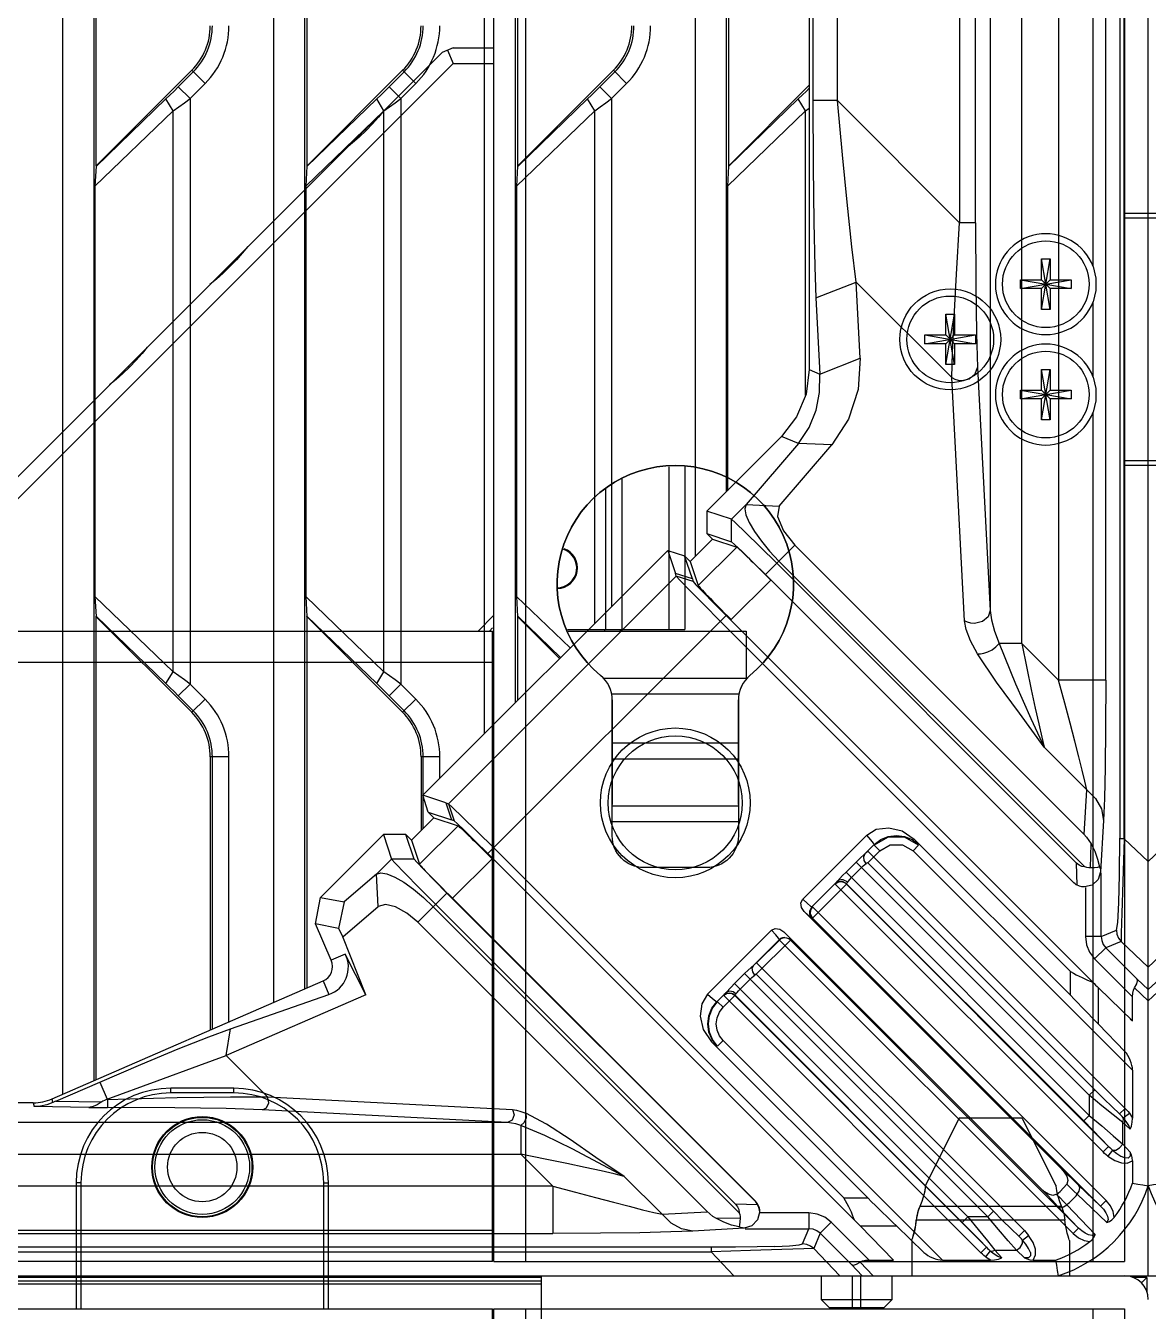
# Model space of a CAD drawing. Header units: millimetres. Extents: x -3132 to 28633, y 682 to 5849.
# Drawn here: x 23489.7 to 23560.9, y 4833.5 to 4915 of the extents above; entities that cross this region are included whole.
import ezdxf

# ---------------------------------------------------------------- set-up
doc = ezdxf.new("R2010")
doc.units = ezdxf.units.MM

# ---------------------------------------------------------------- blocks, each defined once
blk = doc.blocks.new('gf')
at = {"linetype": 'Continuous'}
for p, q in [((19758.792, 5008.434), (19758.792, 5508.434)), ((20258.792, 5008.434), (20258.792, 5508.434)), ((20189.933, 5191.081), (20189.933, 5019.952)), ((20191.926, 5020.819), (20191.926, 5189.088)), ((20192.071, 5078.842), (20192.071, 5188.031)), ((20203.303, 5177.711), (20203.303, 5025.766)), ((20205.296, 5026.632), (20205.296, 5175.718)), ((20205.441, 5078.842), (20205.441, 5175.573)), ((20216.673, 5164.341), (20216.673, 5042.815)), ((20218.666, 5044.808), (20218.666, 5162.348)), ((20218.811, 5078.842), (20218.811, 5162.203)), ((20230.043, 5150.971), (20230.043, 5054.064)), ((20232.036, 5058.178), (20232.036, 5148.978)), ((20232.181, 5078.842), (20232.181, 5148.833)), ((20237.292, 5141.652), (20237.292, 5065.918)), ((20239.072, 5082.988), (20239.072, 5141.89)), ((20237.519, 5141.322), (20237.519, 5082.988)), ((20256.098, 5046.21), (20256.098, 5120.531)), ((20256.979, 5120.122), (20256.979, 5036.2)), ((20257.271, 5036.162), (20257.271, 5120.122)), ((20253.1, 5116.608), (20253.1, 5046.21)), ((20250.771, 5048.539), (20250.771, 5115.264)), ((20248.772, 5114.032), (20248.772, 5050.636)), ((20246.827, 5112.954), (20246.827, 5075.233)), ((20247.826, 5075.233), (20247.826, 5112.415)), ((20198.127, 5084.903), (20192.071, 5078.842)), ((20198.222, 5084.808), (20197.271, 5083.858)), ((20198.967, 5084.063), (20198.127, 5084.903)), ((20211.497, 5084.903), (20205.441, 5078.842)), ((20211.592, 5084.808), (20210.641, 5083.858)), ((20212.337, 5084.063), (20211.497, 5084.903)), ((20224.867, 5084.903), (20218.811, 5078.842)), ((20224.962, 5084.808), (20224.011, 5083.858)), ((20225.707, 5084.063), (20224.867, 5084.903)), ((20197.271, 5083.858), (20198.016, 5083.113)), ((20198.016, 5083.113), (20198.967, 5084.063)), ((20210.641, 5083.858), (20211.386, 5083.113)), ((20211.386, 5083.113), (20212.337, 5084.063)), ((20224.011, 5083.858), (20224.756, 5083.113)), ((20224.756, 5083.113), (20225.707, 5084.063)), ((20237.292, 5083.958), (20232.181, 5078.842)), ((20196.485, 5083.085), (20192.058, 5078.81)), ((20196.947, 5082.339), (20196.485, 5083.085)), ((20198.016, 5083.113), (20198.016, 5045.969)), ((20209.855, 5083.085), (20205.428, 5078.81)), ((20210.317, 5082.339), (20209.855, 5083.085)), ((20211.386, 5083.113), (20211.386, 5045.969)), ((20223.225, 5083.085), (20218.798, 5078.81)), ((20223.687, 5082.339), (20223.225, 5083.085)), ((20224.756, 5083.113), (20224.756, 5050.898)), ((20236.595, 5083.085), (20232.168, 5078.81)), ((20237.057, 5082.339), (20236.595, 5083.085)), ((20239.072, 5082.988), (20237.519, 5082.988)), ((20239.072, 5082.988), (20246.827, 5075.233)), ((20191.986, 5077.549), (20196.947, 5082.339)), ((20196.947, 5046.742), (20196.947, 5082.339)), ((20205.356, 5077.549), (20210.317, 5082.339)), ((20210.317, 5046.742), (20210.317, 5082.339)), ((20218.726, 5077.549), (20223.687, 5082.339)), ((20223.687, 5049.829), (20223.687, 5082.339)), ((20232.096, 5077.549), (20237.057, 5082.339)), ((20237.057, 5082.339), (20237.292, 5082.507)), ((20237.057, 5064.292), (20237.057, 5082.339)), ((20192.055, 5078.812), (20191.986, 5077.549)), ((20205.425, 5078.812), (20205.356, 5077.549)), ((20218.795, 5078.812), (20218.726, 5077.549)), ((20232.165, 5078.812), (20232.096, 5077.549)), ((20191.986, 5077.549), (20191.986, 5051.533)), ((20205.356, 5077.549), (20205.356, 5051.533)), ((20218.726, 5077.549), (20218.726, 5051.533)), ((20232.096, 5077.549), (20232.096, 5058.238)), ((20247.826, 5075.233), (20246.827, 5075.233)), ((20237.716, 5070.471), (20240.27, 5071.472)), ((20240.27, 5071.472), (20246.326, 5065.416)), ((20240.521, 5066.64), (20240.27, 5071.472)), ((20237.716, 5070.471), (20237.967, 5065.638)), ((20237.967, 5065.638), (20240.521, 5066.64)), ((20237.292, 5065.918), (20237.967, 5065.638)), ((20247.97, 5066.061), (20248.772, 5050.636)), ((20247.128, 5049.991), (20246.326, 5065.416)), ((20230.803, 5056.945), (20235.535, 5061.677)), ((20236.612, 5061.232), (20235.536, 5061.678)), ((20236.612, 5061.232), (20233.291, 5057.352)), ((20235.391, 5057.256), (20238.712, 5061.136)), ((20238.712, 5061.136), (20236.612, 5061.232)), ((20232.363, 5056.424), (20230.803, 5056.945)), ((20230.803, 5056.945), (20230.803, 5055.515)), ((20233.291, 5057.352), (20232.363, 5056.424)), ((20233.291, 5057.352), (20235.391, 5057.256)), ((20232.363, 5054.995), (20232.363, 5056.424)), ((20229.735, 5053.755), (20231.149, 5055.169)), ((20230.803, 5055.515), (20232.363, 5054.995)), ((20231.149, 5055.169), (20230.803, 5055.515)), ((20231.149, 5055.169), (20232.69, 5054.656)), ((20212.774, 5038.916), (20228.31, 5054.452)), ((20228.31, 5054.452), (20229.384, 5054.106)), ((20228.31, 5054.452), (20228.8, 5052.984)), ((20232.69, 5054.656), (20230.249, 5052.215)), ((20236.368, 5054.776), (20234.511, 5052.918)), ((20254.702, 5036.442), (20236.368, 5054.776)), ((20229.384, 5054.106), (20229.735, 5053.755)), ((20229.874, 5052.638), (20229.384, 5054.106)), ((20229.735, 5053.755), (20230.249, 5052.215)), ((20254.246, 5034.612), (20235.226, 5053.633)), ((20235.367, 5053.774), (20254.762, 5034.378)), ((20228.854, 5052.816), (20214.411, 5038.373)), ((20229.877, 5052.635), (20228.798, 5052.983)), ((20228.854, 5052.816), (20228.799, 5052.983)), ((20229.932, 5052.469), (20228.854, 5052.816)), ((20234.511, 5052.918), (20254.077, 5033.352)), ((20229.876, 5052.636), (20229.932, 5052.469)), ((20234.845, 5052.571), (20232.333, 5050.059)), ((20196.947, 5046.742), (20191.986, 5051.533)), ((20191.986, 5051.533), (20192.055, 5050.265)), ((20210.317, 5046.742), (20205.356, 5051.533)), ((20205.356, 5051.533), (20205.425, 5050.265)), ((20222.117, 5048.259), (20218.726, 5051.533)), ((20218.726, 5051.533), (20218.795, 5050.265)), ((20192.06, 5050.269), (20196.485, 5045.997)), ((20192.071, 5050.243), (20198.127, 5044.179)), ((20192.071, 5020.882), (20192.071, 5050.243)), ((20205.43, 5050.269), (20209.855, 5045.997)), ((20205.441, 5050.243), (20211.497, 5044.179)), ((20205.441, 5026.695), (20205.441, 5050.243)), ((20216.907, 5035.216), (20232.011, 5050.319)), ((20218.8, 5050.269), (20221.51, 5047.652)), ((20218.811, 5050.243), (20221.454, 5047.596)), ((20218.811, 5044.953), (20218.811, 5050.243)), ((20255.271, 5027.059), (20232.011, 5050.319)), ((20231.645, 5049.953), (20253.853, 5027.745)), ((20250.771, 5048.539), (20249.332, 5048.539)), ((20250.771, 5048.539), (20253.1, 5046.21)), ((20196.485, 5045.997), (20196.947, 5046.742)), ((20209.855, 5045.997), (20210.317, 5046.742)), ((20256.098, 5046.21), (20253.1, 5046.21)), ((20198.016, 5045.969), (20197.271, 5045.224)), ((20198.967, 5045.019), (20198.016, 5045.969)), ((20211.386, 5045.969), (20210.641, 5045.224)), ((20212.337, 5045.019), (20211.386, 5045.969)), ((20198.222, 5044.274), (20197.271, 5045.224)), ((20198.127, 5044.179), (20198.967, 5045.019)), ((20211.592, 5044.274), (20210.641, 5045.224)), ((20211.497, 5044.179), (20212.337, 5045.019)), ((20200.486, 5041.35), (20199.298, 5041.35)), ((20199.298, 5041.35), (20199.298, 5024.024)), ((20199.432, 5024.082), (20199.432, 5041.35)), ((20200.486, 5024.541), (20200.486, 5041.35)), ((20213.856, 5041.35), (20212.668, 5041.35)), ((20212.668, 5041.35), (20212.668, 5036.689)), ((20212.802, 5038.916), (20212.802, 5041.35)), ((20213.856, 5039.998), (20213.856, 5041.35)), ((20252.184, 5041.967), (20254.89, 5039.261)), ((20214.242, 5038.427), (20212.774, 5038.916)), ((20213.121, 5037.842), (20212.774, 5038.916)), ((20212.802, 5036.823), (20212.802, 5038.83)), ((20254.725, 5036.419), (20254.89, 5039.261)), ((20214.243, 5038.428), (20214.411, 5038.373)), ((20214.244, 5038.429), (20214.592, 5037.349)), ((20214.411, 5038.373), (20214.758, 5037.294)), ((20212.057, 5036.078), (20213.471, 5037.492)), ((20213.121, 5037.842), (20214.589, 5037.353)), ((20213.471, 5037.492), (20213.121, 5037.842)), ((20213.471, 5037.492), (20215.012, 5036.978)), ((20214.758, 5037.294), (20214.59, 5037.351)), ((20255.954, 5037.326), (20255.765, 5034.069)), ((20206.292, 5032.434), (20210.282, 5036.424)), ((20211.711, 5036.424), (20210.282, 5036.424)), ((20210.282, 5036.424), (20210.802, 5034.863)), ((20211.711, 5036.424), (20212.057, 5036.078)), ((20212.231, 5034.864), (20211.711, 5036.424)), ((20215.012, 5036.978), (20212.571, 5034.537)), ((20240.931, 5036.386), (20236.874, 5032.329)), ((19758.792, 5034.716), (19760.314, 5036.162)), ((20212.057, 5036.078), (20212.571, 5034.537)), ((20239.482, 5013.373), (20217.273, 5035.582)), ((20240.836, 5035.217), (20241.409, 5035.79)), ((20241.409, 5035.79), (20241.409, 5035.749)), ((20241.409, 5035.749), (20241.761, 5035.397)), ((20243.872, 5035.397), (20244.224, 5035.749)), ((20243.95, 5036.134), (20253.853, 5026.231)), ((20255.135, 5034.311), (20255.16, 5035.832)), ((20257.271, 5036.162), (20256.979, 5036.162)), ((20257.271, 5036.162), (20258.792, 5034.716)), ((20210.802, 5034.863), (20209.85, 5033.911)), ((20212.231, 5034.864), (20210.802, 5034.863)), ((20217.168, 5034.894), (20214.655, 5032.381)), ((20216.907, 5035.216), (20240.167, 5011.956)), ((20240.481, 5034.894), (20240.256, 5034.677)), ((20240.839, 5035.22), (20240.481, 5034.894)), ((20241.02, 5035.36), (20240.989, 5035.35)), ((20241.761, 5035.397), (20241.02, 5034.657)), ((20241.02, 5035.36), (20257.326, 5019.054)), ((20257.792, 5021.476), (20243.872, 5035.397)), ((20209.85, 5033.911), (20207.792, 5032.149)), ((20209.944, 5031.855), (20209.85, 5033.911)), ((20240.256, 5034.677), (20239.621, 5034.042)), ((20239.621, 5034.042), (20255.05, 5018.613)), ((20240.604, 5034.328), (20239.969, 5033.693)), ((20240.256, 5034.677), (20255.05, 5019.883)), ((20240.989, 5034.646), (20241.02, 5034.657)), ((20255.401, 5020.234), (20240.989, 5034.646)), ((20254.279, 5033.212), (20254.246, 5034.612)), ((20255.804, 5029.955), (20255.804, 5034.002)), ((20237.452, 5031.833), (20239.078, 5033.459)), ((20237.493, 5031.13), (20239.641, 5033.277)), ((20238.948, 5033.309), (20238.938, 5033.278)), ((20238.938, 5033.278), (20255.92, 5016.295)), ((20239.641, 5033.277), (20239.651, 5033.308)), ((20256.272, 5016.647), (20239.641, 5033.277)), ((20239.651, 5033.308), (20254.698, 5018.261)), ((20254.045, 5033.384), (20254.063, 5033.354)), ((20205.973, 5030.752), (20206.292, 5032.434)), ((20206.292, 5032.434), (20207.792, 5032.149)), ((20214.308, 5032.716), (20212.457, 5030.864)), ((20233.843, 5013.181), (20214.308, 5032.716)), ((20214.655, 5032.381), (20233.873, 5013.163)), ((20254.804, 5033.061), (20254.804, 5029.955)), ((20207.792, 5032.149), (20207.437, 5030.474)), ((20207.704, 5029.937), (20209.944, 5031.855)), ((20232.847, 5012.437), (20213.438, 5031.845)), ((20213.593, 5032.001), (20232.614, 5012.98)), ((20253.24, 5015.271), (20236.969, 5031.542)), ((20237.493, 5031.833), (20237.452, 5031.833)), ((20237.493, 5031.833), (20256.118, 5013.209)), ((20207.437, 5030.474), (20205.973, 5030.752)), ((20206.973, 5028.452), (20205.973, 5030.752)), ((20212.457, 5030.864), (20230.796, 5012.525)), ((20237.452, 5031.13), (20237.493, 5031.13)), ((20237.493, 5031.13), (20255.766, 5012.857)), ((20207.437, 5030.474), (20207.704, 5029.937)), ((20209.171, 5026.261), (20207.704, 5029.937)), ((20234.897, 5030.353), (20230.841, 5026.296)), ((20235.685, 5030.257), (20251.956, 5013.986)), ((20255.804, 5029.955), (20254.804, 5029.955)), ((20255.804, 5029.955), (20256.772, 5030.356)), ((19760.52, 5029.649), (19758.792, 5028.007)), ((20233.765, 5028.146), (20235.393, 5029.774)), ((20235.393, 5029.733), (20233.949, 5028.289)), ((20233.949, 5027.586), (20236.097, 5029.733)), ((20235.393, 5029.733), (20254.018, 5011.109)), ((20254.37, 5011.461), (20236.097, 5029.733)), ((20255.39, 5028.542), (20256.096, 5029.248)), ((20257.064, 5029.649), (20256.096, 5029.248)), ((20258.085, 5027.26), (20256.096, 5029.248)), ((20258.792, 5028.007), (20257.064, 5029.649)), ((20207.859, 5028.837), (20206.973, 5028.452)), ((20209.171, 5026.261), (20207.859, 5028.837)), ((20233.949, 5028.289), (20233.918, 5028.279)), ((20233.949, 5028.289), (20250.931, 5011.306)), ((20257.792, 5026.139), (20255.39, 5028.542)), ((20233.185, 5027.606), (20232.55, 5026.971)), ((20233.41, 5027.823), (20233.185, 5027.606)), ((20233.185, 5027.606), (20248.614, 5012.177)), ((20233.768, 5028.149), (20233.41, 5027.823)), ((20233.918, 5027.575), (20233.949, 5027.586)), ((20248.965, 5012.528), (20233.918, 5027.575)), ((20253.853, 5026.231), (20253.853, 5027.745)), ((19758.792, 5026.587), (19759.5, 5027.26)), ((19759.662, 5026.707), (19758.792, 5025.881)), ((20189.266, 5019.662), (20206.455, 5027.136)), ((20206.455, 5027.136), (20206.827, 5026.28)), ((20232.55, 5026.971), (20247.344, 5012.177)), ((20233.533, 5027.257), (20232.898, 5026.622)), ((20255.629, 5026.709), (20257.792, 5024.599)), ((20255.629, 5024.405), (20255.629, 5026.709)), ((20257.849, 5026.551), (20257.923, 5026.707)), ((20258.792, 5025.881), (20257.923, 5026.707)), ((20258.085, 5027.26), (20258.792, 5026.587)), ((20258.113, 5027.137), (20258.085, 5027.26)), ((20209.171, 5026.261), (20200.305, 5022.406)), ((20200.573, 5024.111), (20206.827, 5026.28)), ((20231.437, 5025.818), (20232.007, 5026.388)), ((20231.829, 5025.466), (20231.478, 5025.818)), ((20231.829, 5025.466), (20232.57, 5026.206)), ((20231.877, 5026.238), (20231.867, 5026.207)), ((20231.867, 5026.207), (20248.173, 5009.901)), ((20232.57, 5026.206), (20232.58, 5026.237)), ((20248.524, 5010.252), (20232.57, 5026.206)), ((20232.58, 5026.237), (20246.992, 5011.825)), ((20257.792, 5024.599), (20257.792, 5026.139)), ((20200.305, 5022.406), (20200.573, 5024.111)), ((20255.629, 5024.405), (20257.308, 5022.665)), ((20257.651, 5024.74), (20257.792, 5024.599)), ((20231.478, 5023.003), (20231.829, 5023.355)), ((20231.829, 5023.355), (20245.75, 5009.434)), ((20240.996, 5013.373), (20231.092, 5023.277)), ((20202.926, 5019.785), (20200.305, 5022.406)), ((20257.792, 5021.476), (20257.792, 5018.443)), ((20189.497, 5019.503), (20192.287, 5020.716)), ((20192.287, 5020.716), (20192.755, 5019.64)), ((20255.401, 5020.234), (20255.05, 5019.883)), ((20188.071, 5019.413), (20183.511, 5019.413)), ((20188.071, 5019.413), (20188.122, 5019.167)), ((20189.316, 5019.423), (20189.266, 5019.662)), ((20189.497, 5019.503), (20192.411, 5019.461)), ((20192.777, 5019.65), (20192.777, 5019.117)), ((20202.926, 5019.785), (20218.477, 5018.976)), ((20255.05, 5019.883), (20255.05, 5018.613)), ((20191.606, 5019.117), (20188.122, 5019.167)), ((20191.606, 5019.117), (20192.777, 5019.117)), ((20218.155, 5018.154), (20202.604, 5018.963)), ((20255.05, 5018.613), (20254.698, 5018.261)), ((20257.326, 5019.054), (20256.975, 5018.702)), ((20257.205, 5018.461), (20257.59, 5018.754)), ((20218.155, 5018.154), (20153.021, 5018.154)), ((20218.988, 5017.973), (20218.988, 5016.155)), ((20257.646, 5017.728), (20257.171, 5018.168)), ((20257.171, 5016.789), (20257.171, 5018.168)), ((20257.171, 5016.789), (20257.646, 5016.279)), ((20151.789, 5016.155), (20218.988, 5016.155)), ((20221.017, 5014.127), (20218.988, 5016.155)), ((20256.272, 5016.647), (20255.92, 5016.295)), ((20256.522, 5016.406), (20256.225, 5016.024)), ((20257.792, 5015.738), (20257.792, 5014.313)), ((20227.966, 5012.336), (20225.56, 5014.742)), ((20221.017, 5014.127), (20150.618, 5014.127)), ((20221.017, 5014.127), (20221.017, 5011.128)), ((20254.288, 5013.605), (20256.171, 5011.807)), ((20254.369, 5014.182), (20255.766, 5012.857)), ((20234.015, 5012.947), (20232.614, 5012.98)), ((20233.873, 5013.163), (20233.843, 5013.181)), ((20239.482, 5013.373), (20240.996, 5013.373)), ((20254.37, 5011.461), (20253.044, 5012.857)), ((20255.42, 5011.055), (20253.621, 5012.939)), ((20256.118, 5013.209), (20255.766, 5012.857)), ((20227.966, 5012.336), (20230.819, 5012.502)), ((20232.904, 5012.092), (20231.405, 5012.067)), ((20237.272, 5012.422), (20234.166, 5012.422)), ((20237.272, 5012.422), (20237.272, 5011.423)), ((20247.344, 5012.177), (20246.992, 5011.825)), ((20248.614, 5012.177), (20247.344, 5012.177)), ((20248.965, 5012.528), (20248.614, 5012.177)), ((20146.696, 5011.128), (20221.017, 5011.128)), ((20233.158, 5011.462), (20229.9, 5011.273)), ((20233.224, 5011.423), (20237.272, 5011.423)), ((20236.871, 5010.455), (20237.272, 5011.423)), ((20237.978, 5011.13), (20237.577, 5010.162)), ((20237.978, 5011.13), (20238.685, 5011.837)), ((20237.978, 5011.13), (20239.967, 5009.142)), ((20238.685, 5011.837), (20241.087, 5009.434)), ((20240.518, 5011.597), (20242.821, 5011.597)), ((20240.518, 5011.597), (20242.627, 5009.434)), ((20244.562, 5009.919), (20242.821, 5011.597)), ((20250.931, 5011.306), (20250.58, 5010.955)), ((20254.37, 5011.461), (20254.018, 5011.109)), ((20231.026, 5010.248), (20147.104, 5010.248)), ((20231.064, 5010.248), (20231.064, 5009.956)), ((20248.524, 5010.252), (20248.173, 5009.901)), ((20250.82, 5010.705), (20251.203, 5011.001)), ((20147.104, 5009.956), (20231.064, 5009.956)), ((20232.51, 5008.434), (20231.064, 5009.956)), ((20237.577, 5010.162), (20239.22, 5008.434)), ((20240.866, 5009.42), (20241.087, 5009.434)), ((20241.087, 5009.434), (20242.627, 5009.434)), ((20242.627, 5009.434), (20242.486, 5009.575)), ((20245.75, 5009.434), (20248.784, 5009.434)), ((20248.765, 5010.022), (20248.472, 5009.636)), ((20249.059, 5010.056), (20250.437, 5010.056)), ((20249.059, 5010.056), (20249.499, 5009.58)), ((20250.948, 5009.58), (20250.437, 5010.056)), ((20251.489, 5009.434), (20252.913, 5009.434)), ((20240.639, 5008.434), (20239.967, 5009.142)), ((20240.277, 5009.167), (20240.526, 5009.307)), ((20240.519, 5009.304), (20241.345, 5008.434)), ((19758.792, 5008.434), (20258.792, 5008.434)), ((20238.042, 5008.434), (20238.042, 5006.934)), ((20240.042, 5006.434), (20240.042, 5008.434)), ((20240.542, 5008.434), (20240.542, 5006.434)), ((20242.542, 5006.934), (20242.542, 5008.434)), ((20238.042, 5006.934), (20242.542, 5006.934)), ((20238.042, 5006.934), (20238.542, 5006.434)), ((20238.542, 5006.434), (20242.042, 5006.434)), ((20242.042, 5006.434), (20242.542, 5006.934))]:
    blk.add_line(p, q, dxfattribs=at)
for points in [[(20197.271, 5083.858), (20197.001, 5083.589), (20196.739, 5083.331), (20196.485, 5083.085)], [(20210.641, 5083.858), (20210.371, 5083.589), (20210.109, 5083.331), (20209.855, 5083.085)], [(20224.011, 5083.858), (20223.741, 5083.589), (20223.479, 5083.331), (20223.225, 5083.085)], [(20237.292, 5083.769), (20237.111, 5083.589), (20236.849, 5083.331), (20236.595, 5083.085)], [(20196.947, 5082.339), (20197.297, 5082.59), (20197.654, 5082.847), (20198.016, 5083.113)], [(20210.317, 5082.339), (20210.667, 5082.59), (20211.024, 5082.847), (20211.386, 5083.113)], [(20223.687, 5082.339), (20224.037, 5082.59), (20224.394, 5082.847), (20224.756, 5083.113)], [(20237.519, 5082.988), (20237.536, 5078.79), (20237.579, 5075.262), (20237.641, 5072.443), (20237.716, 5070.471)], [(20240.27, 5071.472), (20239.995, 5073.702), (20239.683, 5076.528), (20239.391, 5079.536), (20239.072, 5082.988)], [(20192.072, 5078.842), (20192.066, 5078.833), (20192.061, 5078.822), (20192.055, 5078.812)], [(20205.442, 5078.842), (20205.436, 5078.833), (20205.431, 5078.822), (20205.425, 5078.812)], [(20218.812, 5078.842), (20218.806, 5078.833), (20218.801, 5078.822), (20218.795, 5078.812)], [(20232.182, 5078.842), (20232.176, 5078.833), (20232.171, 5078.822), (20232.165, 5078.812)], [(20246.326, 5065.416), (20246.371, 5066.998), (20246.471, 5069.214), (20246.622, 5071.98), (20246.827, 5075.233)], [(20247.826, 5075.233), (20247.846, 5071.267), (20247.896, 5068.217), (20247.97, 5066.061)], [(20240.521, 5066.64), (20240.387, 5064.664), (20239.774, 5062.781), (20238.712, 5061.136)], [(20237.292, 5065.92), (20237.088, 5064.365), (20236.488, 5062.918), (20235.535, 5061.677)], [(20246.971, 5065.231), (20247.454, 5065.342), (20247.822, 5065.639), (20247.97, 5066.061)], [(20236.612, 5061.232), (20237.283, 5062.255), (20237.718, 5063.342), (20237.942, 5064.47), (20237.967, 5065.638)], [(20246.326, 5065.416), (20246.52, 5065.313), (20246.737, 5065.25), (20246.971, 5065.231)], [(20233.291, 5057.352), (20233.211, 5057.088), (20233.275, 5056.7), (20233.482, 5056.21), (20233.812, 5055.645), (20234.25, 5055.03), (20234.777, 5054.399), (20235.367, 5053.774)], [(20235.391, 5057.256), (20235.27, 5056.597), (20235.646, 5055.682), (20236.368, 5054.776)], [(20235.226, 5053.633), (20234.181, 5054.674), (20233.253, 5055.584), (20232.616, 5056.2), (20232.363, 5056.424)], [(20234.511, 5052.918), (20233.713, 5053.711), (20233.027, 5054.381), (20232.557, 5054.829), (20232.363, 5054.995)], [(20228.854, 5052.816), (20229.076, 5052.566), (20229.685, 5051.934), (20230.593, 5051.01), (20231.645, 5049.953)], [(20229.932, 5052.469), (20230.103, 5052.27), (20230.557, 5051.794), (20231.227, 5051.108), (20232.011, 5050.319)], [(20192.066, 5050.239), (20192.064, 5050.25), (20192.063, 5050.258), (20192.06, 5050.269)], [(20205.436, 5050.239), (20205.434, 5050.25), (20205.433, 5050.258), (20205.43, 5050.269)], [(20248.772, 5050.636), (20248.639, 5050.235), (20248.282, 5049.93), (20247.773, 5049.806)], [(20248.772, 5050.636), (20248.852, 5050.045), (20249.044, 5049.331), (20249.332, 5048.539)], [(20247.773, 5049.806), (20247.545, 5049.824), (20247.325, 5049.887), (20247.128, 5049.991)], [(20247.967, 5047.894), (20247.526, 5048.709), (20247.241, 5049.422), (20247.128, 5049.991)], [(20247.967, 5047.894), (20248.153, 5047.886), (20248.372, 5047.925), (20248.612, 5048.009)], [(20252.184, 5041.967), (20250.621, 5044.133), (20249.165, 5046.1), (20247.967, 5047.894)], [(20248.612, 5048.009), (20248.884, 5048.152), (20249.132, 5048.334), (20249.332, 5048.539)], [(20249.332, 5048.539), (20250.376, 5045.994), (20251.348, 5043.79), (20252.184, 5041.967)], [(20250.771, 5048.539), (20251.085, 5046.983), (20251.368, 5045.622), (20251.621, 5044.442), (20251.841, 5043.439), (20252.03, 5042.611), (20252.184, 5041.967)], [(20198.016, 5045.969), (20197.654, 5046.234), (20197.297, 5046.492), (20196.947, 5046.742)], [(20211.386, 5045.969), (20211.024, 5046.234), (20210.667, 5046.492), (20210.317, 5046.742)], [(20254.89, 5039.261), (20254.768, 5039.805), (20254.599, 5040.508), (20254.384, 5041.359), (20254.129, 5042.35), (20253.833, 5043.485), (20253.491, 5044.769), (20253.1, 5046.21)], [(20256.098, 5046.21), (20256.086, 5043.192), (20256.056, 5040.688), (20256.011, 5038.712), (20255.954, 5037.326)], [(20196.485, 5045.997), (20196.739, 5045.75), (20197.002, 5045.492), (20197.271, 5045.224)], [(20209.855, 5045.997), (20210.109, 5045.75), (20210.372, 5045.492), (20210.641, 5045.224)], [(20254.89, 5039.261), (20255.452, 5038.712), (20255.817, 5038.052), (20255.954, 5037.326)], [(20217.273, 5035.582), (20216.227, 5036.624), (20215.303, 5037.531), (20214.665, 5038.147), (20214.411, 5038.373)], [(20216.907, 5035.216), (20216.109, 5036.009), (20215.423, 5036.68), (20214.952, 5037.127), (20214.758, 5037.294)], [(20240.931, 5036.386), (20241.539, 5036.758), (20242.329, 5036.859), (20243.173, 5036.658), (20243.95, 5036.134)], [(20241.409, 5035.79), (20241.359, 5035.882), (20241.197, 5036.084), (20240.931, 5036.386)], [(20241.409, 5035.79), (20241.819, 5036.105), (20242.297, 5036.303), (20242.816, 5036.372)], [(20242.816, 5036.372), (20243.327, 5036.305), (20243.808, 5036.108), (20244.224, 5035.79)], [(20254.702, 5036.442), (20254.87, 5036.259), (20255.022, 5036.057), (20255.16, 5035.832)], [(20244.224, 5035.749), (20243.331, 5036.264), (20242.301, 5036.264), (20241.409, 5035.749)], [(20241.761, 5035.397), (20242.428, 5035.783), (20243.204, 5035.783), (20243.872, 5035.397)], [(20255.16, 5035.832), (20255.394, 5035.363), (20255.578, 5034.872), (20255.698, 5034.367)], [(20256.772, 5030.356), (20256.863, 5030.842), (20256.928, 5032.091), (20256.966, 5033.9), (20256.979, 5036.2)], [(20257.271, 5036.162), (20257.175, 5033.431), (20257.11, 5031.434), (20257.073, 5030.179), (20257.064, 5029.649)], [(20210.802, 5034.863), (20211.024, 5034.614), (20211.636, 5033.98), (20212.546, 5033.052), (20213.593, 5032.001)], [(20212.231, 5034.864), (20212.402, 5034.665), (20212.855, 5034.189), (20213.525, 5033.504), (20214.308, 5032.716)], [(20240.909, 5034.586), (20240.78, 5034.784), (20240.747, 5035.02), (20240.839, 5035.22)], [(20240.836, 5035.217), (20240.907, 5035.283), (20240.963, 5035.331), (20240.989, 5035.35)], [(20209.85, 5033.911), (20210.116, 5033.993), (20210.507, 5033.932), (20210.999, 5033.726), (20211.566, 5033.397), (20212.182, 5032.96), (20212.813, 5032.435), (20213.438, 5031.845)], [(20239.621, 5034.042), (20239.404, 5033.817), (20239.078, 5033.459)], [(20240.604, 5034.328), (20240.715, 5034.43), (20240.822, 5034.517), (20240.909, 5034.586)], [(20240.989, 5034.646), (20240.975, 5034.639), (20240.948, 5034.619), (20240.909, 5034.586)], [(20254.766, 5034.375), (20254.572, 5034.405), (20254.404, 5034.484), (20254.246, 5034.612)], [(20255.766, 5034.067), (20255.613, 5033.567), (20255.232, 5033.218), (20254.749, 5033.098)], [(20255.135, 5034.311), (20255.016, 5034.315), (20254.891, 5034.338), (20254.762, 5034.378)], [(20255.698, 5034.367), (20255.565, 5034.343), (20255.371, 5034.324), (20255.135, 5034.311)], [(20255.698, 5034.367), (20255.731, 5034.273), (20255.754, 5034.178), (20255.766, 5034.082)], [(20239.289, 5033.423), (20239.161, 5033.406), (20239.041, 5033.357), (20238.938, 5033.278)], [(20238.948, 5033.309), (20238.965, 5033.333), (20239.009, 5033.384), (20239.078, 5033.459)], [(20238.948, 5033.309), (20239.05, 5033.387), (20239.17, 5033.437), (20239.3, 5033.454)], [(20239.43, 5033.543), (20239.299, 5033.553), (20239.178, 5033.525), (20239.078, 5033.459)], [(20239.641, 5033.277), (20239.538, 5033.356), (20239.418, 5033.406), (20239.289, 5033.423)], [(20239.3, 5033.454), (20239.427, 5033.437), (20239.547, 5033.388), (20239.651, 5033.308)], [(20239.711, 5033.389), (20239.626, 5033.458), (20239.531, 5033.511), (20239.43, 5033.543)], [(20239.711, 5033.389), (20239.678, 5033.349), (20239.658, 5033.322), (20239.651, 5033.308)], [(20239.711, 5033.389), (20239.781, 5033.476), (20239.867, 5033.583), (20239.969, 5033.693)], [(20254.279, 5033.212), (20254.221, 5033.245), (20254.155, 5033.289), (20254.077, 5033.352)], [(20254.749, 5033.098), (20254.587, 5033.11), (20254.429, 5033.148), (20254.238, 5033.235)], [(20236.969, 5031.542), (20236.798, 5031.807), (20236.762, 5032.092), (20236.874, 5032.329)], [(20236.874, 5032.329), (20237.17, 5032.057), (20237.367, 5031.889), (20237.452, 5031.833)], [(20212.457, 5030.864), (20211.765, 5031.447), (20211.051, 5031.847), (20210.411, 5031.996), (20209.944, 5031.855)], [(20236.969, 5031.542), (20237.218, 5031.316), (20237.38, 5031.177), (20237.452, 5031.13)], [(20237.452, 5031.13), (20237.321, 5031.362), (20237.319, 5031.591), (20237.452, 5031.833)], [(20237.493, 5031.833), (20237.374, 5031.641), (20237.353, 5031.409), (20237.493, 5031.13)], [(20234.897, 5030.353), (20235.134, 5030.465), (20235.42, 5030.428), (20235.685, 5030.257)], [(20235.393, 5029.774), (20235.337, 5029.86), (20235.169, 5030.056), (20234.897, 5030.353)], [(20235.393, 5029.774), (20235.496, 5029.853), (20235.615, 5029.903), (20235.745, 5029.92)], [(20235.745, 5029.879), (20235.616, 5029.862), (20235.496, 5029.812), (20235.393, 5029.733)], [(20236.097, 5029.733), (20235.994, 5029.812), (20235.874, 5029.862), (20235.745, 5029.879)], [(20254.804, 5029.955), (20254.872, 5029.438), (20255.072, 5028.956), (20255.39, 5028.542)], [(20255.804, 5029.955), (20255.838, 5029.696), (20255.938, 5029.455), (20256.096, 5029.248)], [(20256.772, 5030.356), (20256.805, 5030.098), (20256.905, 5029.858), (20257.064, 5029.649)], [(20233.765, 5028.146), (20233.836, 5028.212), (20233.891, 5028.26), (20233.918, 5028.279)], [(20233.533, 5027.257), (20233.644, 5027.359), (20233.751, 5027.446), (20233.838, 5027.515)], [(20233.838, 5027.515), (20233.709, 5027.713), (20233.676, 5027.949), (20233.768, 5028.149)], [(20233.918, 5027.575), (20233.904, 5027.568), (20233.877, 5027.548), (20233.838, 5027.515)], [(20232.55, 5026.971), (20232.333, 5026.746), (20232.007, 5026.388)], [(20232.64, 5026.317), (20232.71, 5026.405), (20232.796, 5026.512), (20232.898, 5026.622)], [(20257.792, 5026.139), (20257.806, 5026.36), (20257.849, 5026.551)], [(20257.92, 5026.701), (20258.06, 5026.95), (20258.113, 5027.137)], [(20230.841, 5026.296), (20230.467, 5025.686), (20230.367, 5024.895), (20230.569, 5024.049), (20231.092, 5023.277)], [(20230.841, 5026.296), (20231.142, 5026.029), (20231.345, 5025.867), (20231.437, 5025.818)], [(20230.855, 5024.41), (20230.921, 5024.921), (20231.119, 5025.402), (20231.437, 5025.818)], [(20230.895, 5024.41), (20230.963, 5024.925), (20231.161, 5025.406), (20231.478, 5025.818)], [(20232.218, 5026.352), (20232.09, 5026.335), (20231.97, 5026.286), (20231.867, 5026.207)], [(20231.877, 5026.238), (20231.894, 5026.262), (20231.938, 5026.313), (20232.007, 5026.388)], [(20231.877, 5026.238), (20231.979, 5026.316), (20232.099, 5026.366), (20232.229, 5026.383)], [(20232.359, 5026.472), (20232.228, 5026.482), (20232.107, 5026.453), (20232.007, 5026.388)], [(20232.57, 5026.206), (20232.467, 5026.285), (20232.347, 5026.335), (20232.218, 5026.352)], [(20232.229, 5026.383), (20232.356, 5026.366), (20232.476, 5026.317), (20232.58, 5026.237)], [(20232.64, 5026.317), (20232.555, 5026.387), (20232.46, 5026.439), (20232.359, 5026.472)], [(20232.64, 5026.317), (20232.607, 5026.278), (20232.587, 5026.251), (20232.58, 5026.237)], [(20231.392, 5024.41), (20231.444, 5024.8), (20231.594, 5025.16), (20231.829, 5025.466)], [(20192.287, 5020.716), (20194.885, 5021.831), (20197.266, 5022.824), (20199.214, 5023.604), (20200.573, 5024.111)], [(20231.437, 5023.003), (20231.122, 5023.414), (20230.923, 5023.892), (20230.855, 5024.41)], [(20231.478, 5023.003), (20231.161, 5023.415), (20230.963, 5023.895), (20230.895, 5024.41)], [(20231.829, 5023.355), (20231.594, 5023.661), (20231.444, 5024.021), (20231.392, 5024.41)], [(20192.688, 5019.613), (20195.939, 5020.8), (20198.583, 5021.772), (20200.305, 5022.406)], [(20256.975, 5018.702), (20256.51, 5019.145), (20255.977, 5019.664), (20255.401, 5020.234)], [(20189.316, 5019.423), (20188.942, 5019.288), (20188.541, 5019.2), (20188.122, 5019.167)], [(20192.386, 5019.445), (20192.132, 5019.285), (20191.864, 5019.164), (20191.606, 5019.117)], [(20192.755, 5019.64), (20192.589, 5019.563), (20192.482, 5019.507), (20192.411, 5019.461)], [(20192.688, 5019.613), (20197.192, 5019.737), (20200.574, 5019.79), (20202.926, 5019.785)], [(20202.604, 5018.963), (20202.872, 5019.087), (20203.016, 5019.411), (20202.926, 5019.785)], [(20257.171, 5018.168), (20256.572, 5018.639), (20255.85, 5019.223), (20255.05, 5019.883)], [(20202.604, 5018.963), (20200.307, 5019.042), (20197.041, 5019.095), (20192.777, 5019.117)], [(20218.477, 5018.976), (20218.57, 5018.652), (20218.453, 5018.313), (20218.155, 5018.154)], [(20218.477, 5018.976), (20218.719, 5018.943), (20218.998, 5018.867), (20219.311, 5018.75)], [(20219.311, 5018.75), (20219.333, 5018.464), (20219.212, 5018.169), (20218.988, 5017.973)], [(20225.56, 5014.742), (20223.762, 5015.946), (20222.124, 5017.087), (20220.634, 5018.053), (20219.311, 5018.75)], [(20255.05, 5018.613), (20255.846, 5017.942), (20256.568, 5017.321), (20257.171, 5016.789)], [(20257.205, 5018.461), (20257.131, 5018.543), (20257.054, 5018.623), (20256.975, 5018.702)], [(20257.171, 5018.168), (20257.206, 5018.264), (20257.22, 5018.354), (20257.205, 5018.461)], [(20257.646, 5017.728), (20257.55, 5017.972), (20257.397, 5018.218), (20257.205, 5018.461)], [(20257.326, 5019.054), (20257.42, 5018.957), (20257.508, 5018.857), (20257.59, 5018.754)], [(20257.59, 5018.754), (20257.665, 5018.651), (20257.733, 5018.546), (20257.792, 5018.443)], [(20257.646, 5017.728), (20257.727, 5017.936), (20257.776, 5018.178), (20257.792, 5018.443)], [(20218.988, 5017.973), (20218.68, 5018.066), (20218.4, 5018.127), (20218.155, 5018.154)], [(20225.56, 5014.742), (20222.242, 5016.488), (20220.52, 5017.342), (20218.988, 5017.973)], [(20254.698, 5018.261), (20255.276, 5017.679), (20255.809, 5017.132), (20256.272, 5016.647)], [(20256.522, 5016.406), (20256.73, 5016.414), (20256.975, 5016.553), (20257.171, 5016.789)], [(20225.56, 5014.742), (20224.915, 5014.897), (20224.088, 5015.085), (20223.084, 5015.305), (20221.905, 5015.558), (20220.544, 5015.841), (20218.988, 5016.155)], [(20256.225, 5016.024), (20256.121, 5016.109), (20256.019, 5016.199), (20255.92, 5016.295)], [(20256.225, 5016.024), (20256.68, 5015.739), (20257.095, 5015.597), (20257.461, 5015.585), (20257.792, 5015.738)], [(20256.272, 5016.647), (20256.354, 5016.564), (20256.437, 5016.484), (20256.522, 5016.406)], [(20256.522, 5016.406), (20256.787, 5016.193), (20257.054, 5016.022), (20257.319, 5015.913)], [(20257.653, 5016.271), (20257.653, 5016.024), (20257.516, 5015.901), (20257.319, 5015.913)], [(20257.792, 5015.738), (20257.773, 5015.93), (20257.72, 5016.111), (20257.646, 5016.279)], [(20253.24, 5015.271), (20253.645, 5014.877), (20254.023, 5014.513), (20254.369, 5014.182)], [(20253.24, 5015.271), (20253.462, 5015.017), (20253.617, 5014.757), (20253.689, 5014.49), (20253.62, 5014.244)], [(19759.792, 5014.313), (19759.462, 5014.258), (19759.128, 5014.203), (19758.792, 5014.149)], [(20221.017, 5014.127), (20222.458, 5013.735), (20223.741, 5013.393), (20224.877, 5013.098), (20225.868, 5012.842), (20226.718, 5012.628), (20227.421, 5012.458), (20227.966, 5012.336)], [(20252.981, 5013.606), (20252.737, 5013.538), (20252.47, 5013.609), (20252.211, 5013.764), (20251.956, 5013.986)], [(20253.044, 5012.857), (20252.714, 5013.204), (20252.349, 5013.582), (20251.956, 5013.986)], [(20252.962, 5013.59), (20253.208, 5013.372), (20253.421, 5013.149), (20253.621, 5012.939)], [(20252.981, 5013.606), (20253.197, 5013.792), (20253.416, 5014.01), (20253.62, 5014.244)], [(20254.288, 5013.605), (20254.077, 5013.805), (20253.854, 5014.019), (20253.62, 5014.244)], [(20254.288, 5013.605), (20254.411, 5013.804), (20254.443, 5014.013), (20254.369, 5014.182)], [(20257.792, 5014.313), (20258.123, 5014.258), (20258.456, 5014.203), (20258.792, 5014.149)], [(20232.614, 5012.98), (20232.745, 5012.818), (20232.824, 5012.646), (20232.853, 5012.43)], [(20234.015, 5012.947), (20234.078, 5012.797), (20234.116, 5012.639), (20234.129, 5012.458)], [(20253.044, 5012.857), (20253.203, 5012.785), (20253.411, 5012.812), (20253.621, 5012.939)], [(20255.766, 5012.857), (20255.948, 5012.652), (20256.094, 5012.439), (20256.197, 5012.221), (20256.237, 5012), (20256.171, 5011.807)], [(20256.625, 5012.134), (20256.561, 5012.504), (20256.388, 5012.871), (20256.118, 5013.209)], [(20229.9, 5011.273), (20229.184, 5011.406), (20228.522, 5011.768), (20227.966, 5012.336)], [(20231.405, 5012.067), (20231.181, 5012.205), (20230.979, 5012.357), (20230.796, 5012.525)], [(20232.849, 5011.533), (20232.352, 5011.653), (20231.868, 5011.836), (20231.405, 5012.067)], [(20232.847, 5012.437), (20232.882, 5012.318), (20232.901, 5012.202), (20232.904, 5012.092)], [(20232.904, 5012.092), (20232.891, 5011.86), (20232.872, 5011.667), (20232.849, 5011.533)], [(20234.129, 5012.458), (20233.998, 5011.975), (20233.655, 5011.611), (20233.16, 5011.461)], [(20238.685, 5011.837), (20238.271, 5012.154), (20237.789, 5012.354), (20237.272, 5012.422)], [(20247.344, 5012.177), (20248.006, 5011.374), (20248.59, 5010.652), (20249.059, 5010.056)], [(20250.437, 5010.056), (20249.905, 5010.659), (20249.284, 5011.381), (20248.614, 5012.177)], [(20250.58, 5010.955), (20250.095, 5011.418), (20249.547, 5011.951), (20248.965, 5012.528)], [(20256.171, 5011.807), (20256.327, 5011.87), (20256.483, 5011.981), (20256.625, 5012.134)], [(20229.9, 5011.273), (20228.52, 5011.216), (20226.547, 5011.171), (20224.043, 5011.14), (20221.017, 5011.128)], [(20233.144, 5011.461), (20233.045, 5011.474), (20232.947, 5011.498), (20232.849, 5011.533)], [(20237.978, 5011.13), (20237.771, 5011.289), (20237.53, 5011.389), (20237.272, 5011.423)], [(20246.992, 5011.825), (20247.562, 5011.25), (20248.081, 5010.717), (20248.524, 5010.252)], [(20250.931, 5011.306), (20251.027, 5011.207), (20251.118, 5011.106), (20251.203, 5011.001)], [(20254.018, 5011.109), (20254.356, 5010.838), (20254.723, 5010.665), (20255.093, 5010.601)], [(20255.42, 5011.055), (20255.226, 5010.99), (20255.006, 5011.03), (20254.788, 5011.132), (20254.575, 5011.278), (20254.37, 5011.461)], [(20255.093, 5010.601), (20255.245, 5010.743), (20255.357, 5010.899), (20255.42, 5011.055)], [(20235.099, 5010.297), (20233.985, 5010.27), (20232.617, 5010.254), (20231.026, 5010.248)], [(20235.099, 5010.297), (20236.045, 5010.339), (20236.647, 5010.392), (20236.871, 5010.455)], [(20237.577, 5010.162), (20237.371, 5010.32), (20237.131, 5010.42), (20236.871, 5010.455)], [(20248.524, 5010.252), (20248.604, 5010.172), (20248.684, 5010.095), (20248.765, 5010.022)], [(20250.437, 5010.056), (20250.656, 5010.232), (20250.806, 5010.476), (20250.82, 5010.705)], [(20250.82, 5010.705), (20250.743, 5010.789), (20250.663, 5010.872), (20250.58, 5010.955)], [(20251.314, 5009.907), (20251.205, 5010.172), (20251.034, 5010.439), (20250.82, 5010.705)], [(20251.489, 5009.434), (20251.642, 5009.764), (20251.63, 5010.129), (20251.489, 5010.544), (20251.203, 5011.001)], [(20237.577, 5010.162), (20236.947, 5010.151), (20235.543, 5010.109), (20233.568, 5010.043), (20231.064, 5009.956)], [(20248.472, 5009.636), (20248.37, 5009.718), (20248.27, 5009.807), (20248.173, 5009.901)], [(20248.784, 5009.434), (20248.68, 5009.494), (20248.575, 5009.562), (20248.472, 5009.636)], [(20248.765, 5010.022), (20248.871, 5010.006), (20248.962, 5010.02), (20249.059, 5010.056)], [(20248.765, 5010.022), (20249.008, 5009.83), (20249.254, 5009.677), (20249.499, 5009.58)], [(20248.783, 5009.434), (20249.048, 5009.451), (20249.29, 5009.499), (20249.499, 5009.58)], [(20250.948, 5009.58), (20251.109, 5009.51), (20251.288, 5009.455), (20251.489, 5009.434)], [(20251.314, 5009.907), (20251.321, 5009.694), (20251.186, 5009.568), (20250.954, 5009.574)], [(20252.913, 5009.434), (20252.969, 5009.104), (20253.023, 5008.77), (20253.077, 5008.434)], [(20239.967, 5009.142), (20240.09, 5009.114), (20240.277, 5009.167)], [(20240.519, 5009.304), (20240.675, 5009.378), (20240.866, 5009.42)]]:
    blk.add_lwpolyline(points, dxfattribs=at)
for radius in [4.75, 4.25]:
    blk.add_circle((20228.792, 5038.434), radius, dxfattribs=at)
for centre, radius, start, end in [((20195.298, 5087.731), 4, 314.99932, 0), ((20195.298, 5087.731), 4.134, 315, 0), ((20195.298, 5087.731), 5.188, 315, 360), ((20208.668, 5087.731), 4, 314.99932, 0), ((20208.668, 5087.731), 4.134, 315, 0), ((20208.668, 5087.731), 5.188, 315, 360), ((20222.038, 5087.731), 4, 314.99932, 0), ((20222.038, 5087.731), 4.134, 315, 0), ((20222.038, 5087.731), 5.188, 315, 360), ((20195.298, 5041.35), 5.188, 0.00001, 44.99999), ((20208.668, 5041.35), 5.188, 0.00001, 44.99999), ((20195.298, 5041.35), 4, 0, 45.00069), ((20195.298, 5041.35), 4.134, 0.00001, 44.99999), ((20208.668, 5041.35), 4, 0, 45.00069), ((20208.668, 5041.35), 4.134, 0.00001, 44.99999), ((20206.056, 5028.053), 1, 293.5, 23.5), ((19767.278, 5016.92), 8.926, 198.08173, 251.91827), ((20250.307, 5016.92), 8.926, 288.08173, 341.91827), ((20250.307, 5016.92), 5.18, 309.7786, 320.2214), ((20250.307, 5016.92), 7.926, 322.85836, 340.80134), ((20250.307, 5016.92), 7.926, 289.19866, 307.14164)]:
    blk.add_arc(centre, radius, start, end, dxfattribs=at)
for centre, major_axis, ratio, start_param, end_param in [((20234.808, 5052.534), (2.121, -2.121), 0.017455, 1.570796, 3.106686), ((20232.37, 5050.096), (2.121, -2.121), 0.017455, -3.106686, -1.570796), ((20217.131, 5034.857), (-2.121, 2.121), 0.017455, -1.570796, -0.034907), ((20214.692, 5032.418), (2.121, -2.121), 0.017455, -3.106686, -1.570796), ((20206.219, 5028.01), (1.78, -0.464), 0.99578, -0.979898, 0.724222), ((20249.998, 5036.701), (-7.358, 9.588), 0.317791, -3.814419, -3.596224), ((20249.998, 5032.479), (-7.964, 7.966), 0.012341, -3.97649, -3.914647), ((20249.998, 5029.828), (-7.963, 7.968), 0.01851, -2.337674, -2.057636), ((20257.294, 5021.974), (-0.352, 0.85), 0.414214, -2.356194, -0.811578), ((20188.07, 5022.415), (-0.611, 2.939), 0.999364, -3.346542, -2.936643), ((20191.056, 5020.125), (2.308, 0.966), 0.015171, 2.305766, 2.418165), ((20233.075, 5012.51), (1.041, 0.098), 0.933301, 0.363381, 0.657387), ((20233.165, 5012.457), (0.865, -0.507), 0.997622, 0.49609, 1.314773), ((20230.526, 5017.229), (9.588, -7.358), 0.317791, 0.454631, 0.672826), ((20237.398, 5017.229), (7.968, -7.963), 0.01851, -1.083956, -0.803919), ((20234.747, 5017.229), (7.966, -7.964), 0.012341, 0.773054, 0.834897), ((20245.252, 5009.932), (0.85, -0.352), 0.414214, -2.330015, -0.785398)]:
    blk.add_ellipse(centre, major_axis=major_axis, ratio=ratio, start_param=start_param, end_param=end_param, dxfattribs=at)
blk = doc.blocks.new('*U110')
blk.add_blockref('gf', (-20008.792, -5261.934))
blk = doc.blocks.new('*U111')
at = {"color": 0, "linetype": 'ByBlock', "lineweight": -2, "transparency": 16777216}
for p in [(0, 0), (500, 0)]:
    blk.add_blockref('*U110', p, dxfattribs=at)
blk = doc.blocks.new('tgjn')
at = {"color": 114, "linetype": 'Continuous', "true_color": 0x139b48}
for p, q in [((19969.466, 6775.16), (19969.466, 7272.16)), ((19971.466, 7272.16), (19971.466, 6775.16)), ((20009.466, 7272.16), (20009.466, 6775.16)), ((20007.466, 6838.273), (20007.466, 7209.046)), ((19966.173, 6851.867), (19932.759, 6818.453)), ((19966.88, 6852.16), (19966.173, 6851.867)), ((19966.527, 6852.013), (19966.88, 6851.16)), ((19966.88, 6852.16), (19969.466, 6852.16)), ((19933.466, 6817.746), (19966.88, 6851.16)), ((19966.88, 6851.16), (19969.466, 6851.16)), ((19961.35, 6846.903), (19961.28, 6846.973)), ((20009.466, 6841.66), (20017.466, 6841.66)), ((20009.466, 6841.36), (20017.466, 6841.36)), ((20004.186, 6838.76), (20004.746, 6838.76)), ((20004.746, 6835.56), (20004.186, 6838.76)), ((20004.186, 6837.44), (20004.186, 6838.76)), ((20004.186, 6835.56), (20004.746, 6838.76)), ((20004.746, 6838.76), (20004.746, 6837.44)), ((19952.723, 6838.276), (19952.653, 6838.346)), ((20002.866, 6836.88), (20006.066, 6837.44)), ((20002.866, 6837.44), (20004.186, 6837.44)), ((20002.866, 6837.44), (20006.066, 6836.88)), ((20002.866, 6836.88), (20002.866, 6837.44)), ((20004.186, 6837.44), (20004.746, 6836.88)), ((20004.186, 6836.88), (20004.746, 6837.44)), ((20004.746, 6837.44), (20006.066, 6837.44)), ((20006.066, 6837.44), (20006.066, 6836.88)), ((20004.186, 6836.88), (20002.866, 6836.88)), ((20004.186, 6835.56), (20004.186, 6836.88)), ((20006.066, 6836.88), (20004.746, 6836.88)), ((20004.746, 6836.88), (20004.746, 6835.56)), ((19998.124, 6835.26), (19998.684, 6835.26)), ((19998.684, 6832.06), (19998.124, 6835.26)), ((19998.124, 6833.94), (19998.124, 6835.26)), ((19998.124, 6832.06), (19998.684, 6835.26)), ((19998.684, 6835.26), (19998.684, 6833.94)), ((20004.746, 6835.56), (20004.186, 6835.56)), ((20007.466, 6831.273), (20007.466, 6836.046)), ((19996.804, 6833.38), (20000.004, 6833.94)), ((19996.804, 6833.94), (19998.124, 6833.94)), ((19996.804, 6833.94), (20000.004, 6833.38)), ((19996.804, 6833.38), (19996.804, 6833.94)), ((19998.124, 6833.94), (19998.684, 6833.38)), ((19998.124, 6833.38), (19998.684, 6833.94)), ((19998.684, 6833.94), (20000.004, 6833.94)), ((20000.004, 6833.94), (20000.004, 6833.38)), ((19998.124, 6833.38), (19996.804, 6833.38)), ((19998.124, 6832.06), (19998.124, 6833.38)), ((20000.004, 6833.38), (19998.684, 6833.38)), ((19998.684, 6833.38), (19998.684, 6832.06)), ((19998.684, 6832.06), (19998.124, 6832.06)), ((19946.35, 6831.903), (19946.28, 6831.973)), ((20004.186, 6831.76), (20004.746, 6831.76)), ((20004.746, 6828.56), (20004.186, 6831.76)), ((20004.186, 6830.44), (20004.186, 6831.76)), ((20004.186, 6828.56), (20004.746, 6831.76)), ((20004.746, 6831.76), (20004.746, 6830.44)), ((20002.866, 6829.88), (20006.066, 6830.44)), ((20002.866, 6830.44), (20004.186, 6830.44)), ((20002.866, 6830.44), (20006.066, 6829.88)), ((20002.866, 6829.88), (20002.866, 6830.44)), ((20004.186, 6830.44), (20004.746, 6829.88)), ((20004.186, 6829.88), (20004.746, 6830.44)), ((20004.746, 6830.44), (20006.066, 6830.44)), ((20006.066, 6830.44), (20006.066, 6829.88)), ((20004.186, 6829.88), (20002.866, 6829.88)), ((20004.186, 6828.56), (20004.186, 6829.88)), ((20006.066, 6829.88), (20004.746, 6829.88)), ((20004.746, 6829.88), (20004.746, 6828.56)), ((20007.466, 6775.16), (20007.466, 6829.046)), ((20004.746, 6828.56), (20004.186, 6828.56)), ((19980.566, 6825.581), (19980.566, 6815.26)), ((19981.566, 6825.581), (19981.566, 6815.26)), ((20017.466, 6825.96), (20009.466, 6825.96)), ((20017.466, 6825.66), (20009.466, 6825.66)), ((19977.566, 6824.845), (19977.566, 6815.26)), ((19976.566, 6815.26), (19976.566, 6824.15)), ((19969.466, 6816.16), (19968.466, 6815.16)), ((19552.566, 6815.16), (19969.366, 6815.16)), ((19969.173, 6815.16), (19969.37, 6815.356)), ((19969.366, 6775.16), (19969.366, 6815.16)), ((19974.123, 6815.26), (19981.566, 6815.26)), ((19974.172, 6815.16), (19985.466, 6815.16)), ((19976.466, 6815.26), (19976.466, 6815.16)), ((19977.466, 6815.26), (19977.466, 6815.16)), ((19985.466, 6815.16), (19985.466, 6812.16)), ((19969.366, 6813.16), (19552.566, 6813.16)), ((19985.466, 6812.16), (19976.398, 6812.16)), ((19969.466, 6811.16), (19969.366, 6811.16)), ((19984.966, 6811.16), (19976.966, 6811.16)), ((19976.966, 6810.794), (19976.966, 6804.16)), ((19984.966, 6804.16), (19984.966, 6810.794)), ((19969.366, 6808.06), (19969.466, 6808.06)), ((19976.966, 6808.06), (19984.966, 6808.06)), ((19976.966, 6807.06), (19984.966, 6807.06)), ((19984.966, 6804.06), (19976.966, 6804.06)), ((19969.466, 6803.06), (19969.366, 6803.06)), ((19984.966, 6803.06), (19976.966, 6803.06)), ((19969.366, 6779.16), (19969.466, 6779.16)), ((19552.566, 6777.16), (19969.366, 6777.16)), ((19969.366, 6775.16), (19552.566, 6775.16)), ((19969.466, 6775.16), (20009.466, 6775.16))]:
    blk.add_line(p, q, dxfattribs=at)
for points in [[(19962.48, 6848.173), (19962.142, 6847.753), (19961.764, 6847.328), (19961.35, 6846.903)], [(19961.35, 6846.903), (19960.919, 6846.494), (19960.495, 6846.119), (19960.08, 6845.773)], [(19953.853, 6839.546), (19953.504, 6839.127), (19953.128, 6838.703), (19952.723, 6838.276)], [(19952.723, 6838.276), (19952.288, 6837.853), (19951.864, 6837.477), (19951.452, 6837.146)], [(20007.466, 6838.273), (20007.635, 6837.553), (20007.635, 6836.766), (20007.466, 6836.046)], [(19947.48, 6833.174), (19947.145, 6832.758), (19946.769, 6832.334), (19946.35, 6831.903)], [(19946.35, 6831.903), (19945.92, 6831.494), (19945.495, 6831.119), (19945.08, 6830.773)], [(20007.466, 6831.273), (20007.635, 6830.553), (20007.635, 6829.766), (20007.466, 6829.046)]]:
    blk.add_lwpolyline(points, dxfattribs=at)
blk.add_lwpolyline([(19982.966, 6800.16), (19978.966, 6800.16, -0.414214), (19976.966, 6802.16), (19976.966, 6810.794, 0.225512), (19976.229, 6812.345, -2.81091), (19985.703, 6812.345, 0.225512), (19984.966, 6810.794), (19984.966, 6802.16, -0.414214)], format="xyb", close=True, dxfattribs=at)
for centre, radius in [((20004.466, 6837.16), 2.75), ((19998.404, 6833.66), 3.2), ((19998.404, 6833.66), 2.75), ((20004.466, 6830.16), 2.75), ((19950.966, 6781.16), 3.15)]:
    blk.add_circle(centre, radius, dxfattribs=at)
for centre, radius, start, end in [((20004.466, 6837.16), 3.2, 20.36413, 339.63587), ((20004.466, 6830.16), 3.2, 20.36413, 339.63587), ((19980.966, 6818.16), 7.5, 309.16671, 230.83329), ((19973.466, 6819.16), 1.25, 270, 73.02138), ((19973.466, 6819.16), 1.3, 271.11198, 69.97978), ((19974.966, 6810.794), 2, 0, 50.83329), ((19986.966, 6810.794), 2, 129.16671, 180)]:
    blk.add_arc(centre, radius, start, end, dxfattribs=at)
blk = doc.blocks.new('*U114')
blk.add_blockref('tgjn', (-19767.966, -7030.66))
blk = doc.blocks.new('134567')
at = {"color": 7, "linetype": 'Continuous'}
for p, q in [((3693.583, 397.844), (3691.458, 393.594)), ((3697.583, 397.844), (3693.583, 397.844)), ((3697.583, 397.844), (3699.708, 393.594)), ((3691.112, 392.266), (3700.067, 392.266)), ((3699.944, 392.569), (3700.124, 392.126)), ((3690.953, 391.842), (3690.949, 391.826)), ((3690.994, 391.986), (3690.953, 391.842)), ((3690.962, 391.826), (3690.966, 391.844)), ((3700.213, 391.842), (3700.217, 391.826)), ((3700.297, 391.372), (3690.882, 391.372)), ((3690.583, 390.094), (3690.583, 387.844)), ((3700.583, 390.094), (3700.583, 387.844)), ((3667.083, 387.744), (3588.583, 387.744)), ((3596.532, 387.524), (3667.083, 387.524)), ((3667.083, 387.844), (3667.083, 376.344)), ((3667.083, 387.844), (3704.083, 387.844)), ((3705.483, 387.744), (3704.589, 387.744)), ((3705.144, 387.404), (3705.483, 387.744)), ((3705.483, 387.744), (3705.483, 386.85)), ((3244.083, 387.344), (3667.083, 387.344))]:
    blk.add_line(p, q, dxfattribs=at)
for points in [[(3691.112, 392.266), (3691.236, 392.575), (3691.324, 392.845), (3691.383, 393.074), (3691.422, 393.273), (3691.444, 393.425), (3691.455, 393.533), (3691.458, 393.588), (3691.458, 393.594)], [(3691.458, 393.594), (3691.457, 393.585), (3691.45, 393.522), (3691.436, 393.404), (3691.41, 393.243), (3691.368, 393.046), (3691.308, 392.827), (3691.222, 392.569)], [(3699.708, 393.594), (3699.71, 393.585), (3699.716, 393.522), (3699.731, 393.404), (3699.757, 393.243), (3699.799, 393.046), (3699.858, 392.827), (3699.944, 392.569)], [(3690.966, 391.844), (3691.007, 391.987), (3691.055, 392.127), (3691.112, 392.266)], [(3691.222, 392.569), (3691.043, 392.126), (3690.994, 391.986)], [(3690.949, 391.826), (3690.914, 391.673), (3690.888, 391.523), (3690.87, 391.372)], [(3690.882, 391.372), (3690.901, 391.523), (3690.927, 391.673), (3690.962, 391.826)], [(3700.124, 392.126), (3700.172, 391.986), (3700.213, 391.842)], [(3700.217, 391.826), (3700.252, 391.673), (3700.278, 391.523), (3700.297, 391.372)], [(3690.583, 390.094), (3690.594, 390.122), (3690.624, 390.207), (3690.67, 390.349), (3690.727, 390.544), (3690.787, 390.788), (3690.841, 391.068), (3690.882, 391.372)], [(3690.583, 390.094), (3690.592, 390.122), (3690.62, 390.207), (3690.664, 390.349), (3690.719, 390.545), (3690.777, 390.789), (3690.83, 391.067), (3690.87, 391.372)], [(3700.583, 390.094), (3700.575, 390.122), (3700.547, 390.207), (3700.503, 390.349), (3700.448, 390.545), (3700.389, 390.789), (3700.336, 391.067), (3700.297, 391.372)]]:
    blk.add_lwpolyline(points, dxfattribs=at)
blk.add_arc((3704.083, 386.344), 1.5, 0, 90, dxfattribs=at)
blk = doc.blocks.new('*U299')
blk.add_blockref('134567', (-3455.583, -17.844))
blk = doc.blocks.new('*U300')
at = {"color": 0, "linetype": 'ByBlock', "lineweight": -2, "transparency": 16777216}
blk.add_blockref('*U299', (0, 0), dxfattribs=at)
blk = doc.blocks.new('4333343')
at = {"color": 114, "linetype": 'Continuous', "true_color": 0x139b48}
for p, q in [((3949.409, 2381.165), (3949.409, 2381.465)), ((3953.409, 2381.465), (3949.409, 2381.465)), ((3953.409, 2381.165), (3953.409, 2381.465)), ((3953.409, 2381.165), (3949.409, 2381.165)), ((3943.409, 2375.465), (3943.409, 2367.465)), ((3943.709, 2375.465), (3943.409, 2375.465)), ((3943.709, 2375.465), (3943.709, 2367.465)), ((3959.109, 2367.465), (3959.109, 2375.465)), ((3959.109, 2375.465), (3959.409, 2375.465)), ((3959.409, 2367.465), (3959.409, 2375.465)), ((3553.009, 2367.465), (3969.809, 2367.465)), ((3969.809, 2327.465), (3969.809, 2367.465)), ((3969.909, 1620.465), (3969.909, 2367.465)), ((3969.909, 2367.465), (4009.909, 2367.465)), ((3971.909, 2367.465), (3971.909, 1620.465)), ((4007.909, 2313.579), (4007.909, 2367.465)), ((4009.909, 2367.465), (4009.909, 1620.465))]:
    blk.add_line(p, q, dxfattribs=at)
for radius in [3.2, 3.15, 3, 2.2]:
    blk.add_circle((3951.409, 2376.465), radius, dxfattribs=at)
for centre, radius, start, end in [((3949.409, 2375.465), 6, 90, 180), ((3953.409, 2375.465), 6, 360, 90), ((3949.409, 2375.465), 5.7, 90, 180), ((3953.409, 2375.465), 5.7, 360, 90)]:
    blk.add_arc(centre, radius, start, end, dxfattribs=at)
blk = doc.blocks.new('*U306')
blk.add_blockref('4333343', (-3768.409, -2000.965))
blk = doc.blocks.new('*U307')
at = {"color": 0, "linetype": 'ByBlock', "lineweight": -2, "transparency": 16777216}
blk.add_blockref('*U306', (0, 0), dxfattribs=at)

msp = doc.modelspace()

# ---------------------------------------------------------------- block references
at = {"color": 0, "linetype": 'ByBlock', "lineweight": -2, "transparency": 16777216}
msp.add_blockref('*U114', (23317.901, 5092.128), dxfattribs=at)
for name, p in [('*U111', (23310.901, 5089.228)), ('*U307', (23317.901, 4467.128)), ('*U300', (23310.901, 4465.728))]:
    msp.add_blockref(name, p)

doc.saveas('drawing.dxf')
